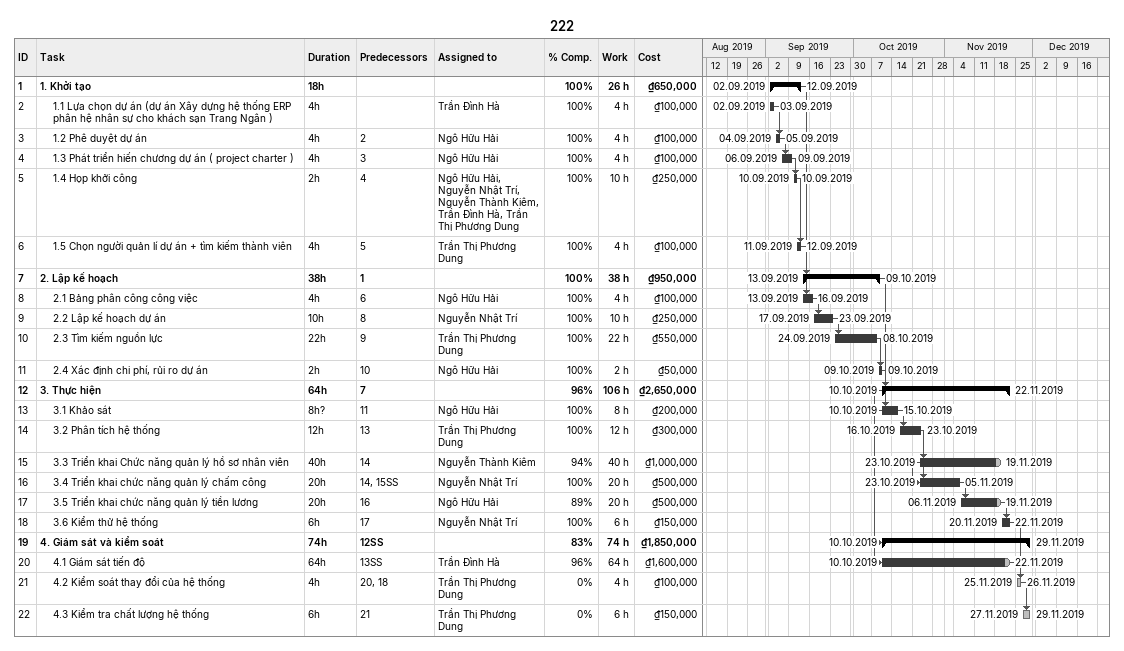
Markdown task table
222

| ID | Level | Task | Duration | Start | Finish | Predecessors | Resources | % complete | Work (h) | Cost (₫) |
|---|---|---|---|---|---|---|---|---|---|---|
| 1 | 1 | **1. Khởi tạo** | 18h | 2019-09-02 | 2019-09-12 |  |  | 100 | 26 | 650000 |
| 2 | 2 | 1.1 Lựa chọn dự án (dự án Xây dựng hệ thống ERP phân hệ nhân sự cho khách sạn Trang Ngân ) | 4h | 2019-09-02 | 2019-09-03 |  | Trần Đình Hà | 100 | 4 | 100000 |
| 3 | 2 | 1.2 Phê duyệt dự án | 4h | 2019-09-04 | 2019-09-05 | 2 | Ngô Hữu Hải | 100 | 4 | 100000 |
| 4 | 2 | 1.3 Phát triển hiến chương dự án ( project charter ) | 4h | 2019-09-06 | 2019-09-09 | 3 | Ngô Hữu Hải | 100 | 4 | 100000 |
| 5 | 2 | 1.4 Họp khởi công | 2h | 2019-09-10 | 2019-09-10 | 4 | Ngô Hữu Hải, Nguyễn Nhật Trí, Nguyễn Thành Kiêm, Trần Đình Hà, Trần Thị Phương Dung | 100 | 10 | 250000 |
| 6 | 2 | 1.5 Chọn người quản lí dự án + tìm kiếm thành viên | 4h | 2019-09-11 | 2019-09-12 | 5 | Trần Thị Phương Dung | 100 | 4 | 100000 |
| 7 | 1 | **2. Lập kế hoạch** | 38h | 2019-09-13 | 2019-10-09 | 1 |  | 100 | 38 | 950000 |
| 8 | 2 | 2.1 Bảng phân công công việc | 4h | 2019-09-13 | 2019-09-16 | 6 | Ngô Hữu Hải | 100 | 4 | 100000 |
| 9 | 2 | 2.2 Lập kế hoạch dự án | 10h | 2019-09-17 | 2019-09-23 | 8 | Nguyễn Nhật Trí | 100 | 10 | 250000 |
| 10 | 2 | 2.3 Tìm kiếm nguồn lực | 22h | 2019-09-24 | 2019-10-08 | 9 | Trần Thị Phương Dung | 100 | 22 | 550000 |
| 11 | 2 | 2.4 Xác định chi phí, rủi ro dự án | 2h | 2019-10-09 | 2019-10-09 | 10 | Ngô Hữu Hải | 100 | 2 | 50000 |
| 12 | 1 | **3. Thực hiện** | 64h | 2019-10-10 | 2019-11-22 | 7 |  | 96 | 106 | 2650000 |
| 13 | 2 | 3.1 Khảo sát | 8h? | 2019-10-10 | 2019-10-15 | 11 | Ngô Hữu Hải | 100 | 8 | 200000 |
| 14 | 2 | 3.2 Phân tích hệ thống | 12h | 2019-10-16 | 2019-10-23 | 13 | Trần Thị Phương Dung | 100 | 12 | 300000 |
| 15 | 2 | 3.3 Triển khai Chức năng quản lý hồ sơ nhân viên | 40h | 2019-10-23 | 2019-11-19 | 14 | Nguyễn Thành Kiêm | 94 | 40 | 1000000 |
| 16 | 2 | 3.4 Triển khai chức năng quản lý chấm công | 20h | 2019-10-23 | 2019-11-05 | 14, 15SS | Nguyễn Nhật Trí | 100 | 20 | 500000 |
| 17 | 2 | 3.5 Triển khai chức năng quản lý tiền lương | 20h | 2019-11-06 | 2019-11-19 | 16 | Ngô Hữu Hải | 89 | 20 | 500000 |
| 18 | 2 | 3.6 Kiểm thử hệ thống | 6h | 2019-11-20 | 2019-11-22 | 17 | Nguyễn Nhật Trí | 100 | 6 | 150000 |
| 19 | 1 | **4. Giám sát và kiểm soát** | 74h | 2019-10-10 | 2019-11-29 | 12SS |  | 83 | 74 | 1850000 |
| 20 | 2 | 4.1 Giám sát tiến độ | 64h | 2019-10-10 | 2019-11-22 | 13SS | Trần Đình Hà | 96 | 64 | 1600000 |
| 21 | 2 | 4.2 Kiểm soát thay đổi của hệ thống | 4h | 2019-11-25 | 2019-11-26 | 20, 18 | Trần Thị Phương Dung | 0 | 4 | 100000 |
| 22 | 2 | 4.3 Kiểm tra chất lượng hệ thống | 6h | 2019-11-27 | 2019-11-29 | 21 | Trần Thị Phương Dung | 0 | 6 | 150000 |
